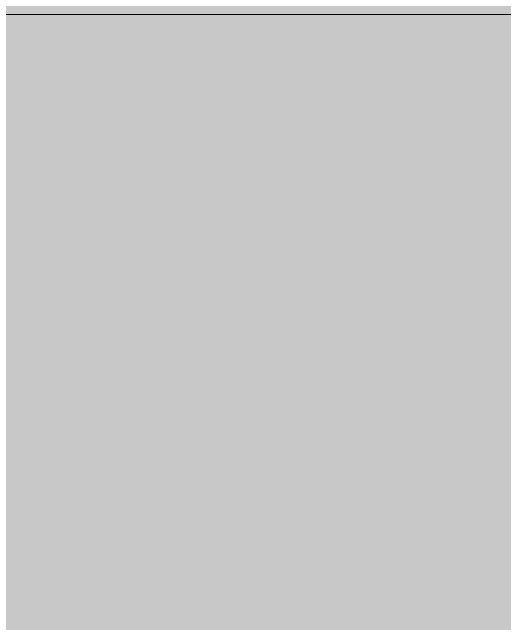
# Model space of a CAD drawing. Header units: millimetres. Extents: x 855 to 55508, y -2517 to 10900.
# Drawn here: x 27805.85 to 27815.93, y 37.53 to 50.04 of the extents above; entities that cross this region are included whole.
import ezdxf

# ---------------------------------------------------------------- set-up
doc = ezdxf.new("R2010")
doc.units = ezdxf.units.MM
doc.layers.add('A-GENM', color=7, linetype='Continuous', lineweight=9)
doc.layers.add('I-FURN-2', color=7, linetype='Continuous', lineweight=9, true_color=0x929daf)
doc.layers.add('I-FURN-4', color=7, linetype='Continuous', lineweight=9, true_color=0x5d4027, transparency=0.7)

# ---------------------------------------------------------------- blocks, each defined once
blk = doc.blocks.new('Bed - Small Sizes - 1_118-25585773-Развертка 1_68-2')
at = {"layer": 'I-FURN-4'}
for points in [[(-9111.319, 50), (-9096.319, 50), (-9096.319, 57.428), (-9102.692, 80), (-9126.319, 80), (-9126.319, 50), (-9113.02, 50)], [(-9113.02, 0), (-9096.319, 0), (-9096.319, 50), (-9126.319, 50), (-9126.319, 0), (-9118.554, 0)]]:
    blk.add_hatch(color=256, dxfattribs=at).paths.add_polyline_path(points)
blk = doc.blocks.new('Плинтус - Плинтус светлый _сад_-32860329-Развертка 1_68-2')
at = {"layer": 'A-GENM'}
blk.add_line((-9156.319, 50), (-9096.319, 50), dxfattribs=at)

msp = doc.modelspace()

# ---------------------------------------------------------------- block references
at = {"layer": 'A-GENM'}
msp.add_blockref('Плинтус - Плинтус светлый _сад_-32860329-Развертка 1_68-2', (36917.524, 0), dxfattribs=at)
at = {"layer": 'I-FURN-2'}
msp.add_blockref('Bed - Small Sizes - 1_118-25585773-Развертка 1_68-2', (36917.524, 0), dxfattribs=at)

doc.saveas('drawing.dxf')
